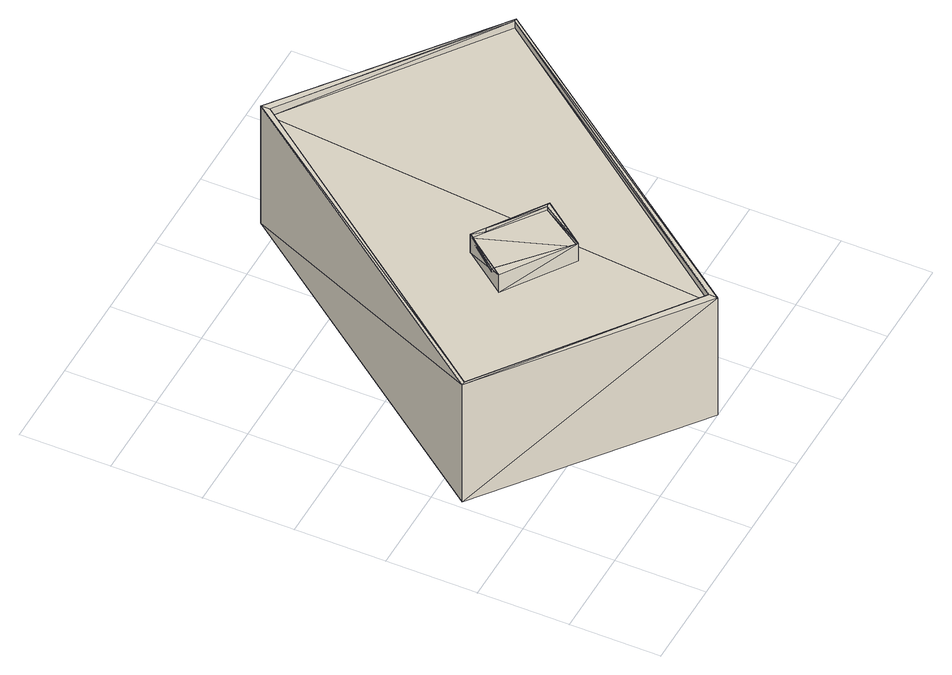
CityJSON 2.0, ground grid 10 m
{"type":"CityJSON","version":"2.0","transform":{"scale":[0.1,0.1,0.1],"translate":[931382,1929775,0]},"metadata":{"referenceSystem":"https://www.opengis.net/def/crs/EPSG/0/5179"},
"CityObjects":{
"building1":{"type":"Building","geometry":[{"type":"MultiSurface","lod":"3","boundaries":[[[0,1,2]],[[3,2,1]],[[2,3,4]],[[5,4,3]],[[4,5,6]],[[7,6,5]],[[6,7,0]],[[1,0,7]],[[8,9,10]],[[11,10,9]],[[12,13,14]],[[15,14,13]],[[16,17,18]],[[19,18,17]],[[18,19,20]],[[21,20,19]],[[20,21,22]],[[23,22,21]],[[22,23,16]],[[17,16,23]],[[3,1,5]],[[7,5,1]],[[2,24,0]],[[25,0,24]],[[4,26,2]],[[24,2,26]],[[6,27,4]],[[26,4,27]],[[0,25,6]],[[27,6,25]],[[24,8,25]],[[10,25,8]],[[26,9,24]],[[8,24,9]],[[27,11,26]],[[9,26,11]],[[25,10,27]],[[11,27,10]],[[19,17,21]],[[23,21,17]],[[18,28,16]],[[29,16,28]],[[28,18,20]],[[22,30,20]],[[16,29,22]],[[30,22,29]],[[28,12,29]],[[14,29,12]],[[20,13,28]],[[12,28,13]],[[30,15,20]],[[13,20,15]],[[29,14,30]],[[15,30,14]]]}]}
},
"vertices":[
[271,520,160],[271,520,0],[8,170,160],[8,170,0],[228,0,160],[228,0,0],[491,350,160],[491,350,0],[12,170,150],[228,10,150],[271,510,150],[488,350,150],[154,210,169],[223,150,169],[188,250,169],[256,200,169],[187,250,174],[187,250,150],[149,200,174],[149,200,150],[223,150,174],[223,150,150],[261,200,174],[261,200,150],[12,170,160],[271,510,160],[228,10,160],[488,350,160],[154,210,174],[188,250,174],[256,200,174]
]}
